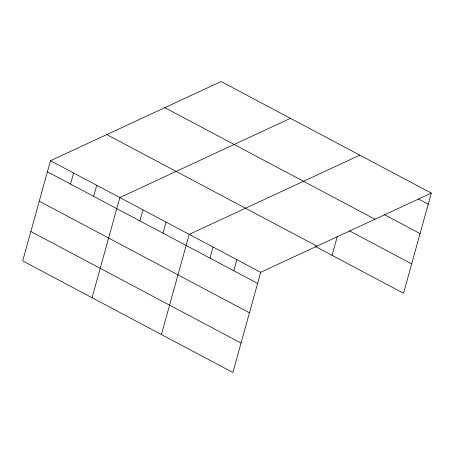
<?xml version="1.0" encoding="UTF-8"?>
<svg xmlns="http://www.w3.org/2000/svg" width="454" height="454" viewBox="0 0 454 454"><rect width="100%" height="100%" fill="white"/><g stroke="black" fill="none" stroke-linecap="round" stroke-linejoin="round"><path stroke-width="0.68" d="M50.479 160.733L22.7 260.902L232.891 372.479L260.67 272.304L431.3 193.098L221.109 81.521L50.479 160.733L260.67 272.304M70.529 184.091L73.599 173.002M93.649 196.361L96.725 185.277M92.066 297.722L119.845 197.552L290.475 118.341M139.889 220.911L142.965 209.822M163.009 233.18L166.085 222.097M161.425 334.541L189.204 234.366L359.835 155.16M209.952 258.099L213.028 247.016M233.776 270.743L236.852 259.66M332.056 255.335L337.243 236.625M431.3 193.098L403.521 293.267L315.184 246.38M418.452 198.994L428.224 204.181M384.033 214.453L420.075 233.577M164.802 107.66L374.993 219.231M349.37 230.797L411.67 263.87M106.786 134.594L316.977 246.164M47.409 171.816L257.594 283.387M39.254 201.218L249.445 312.789M30.855 231.506L241.046 343.076"/></g></svg>
